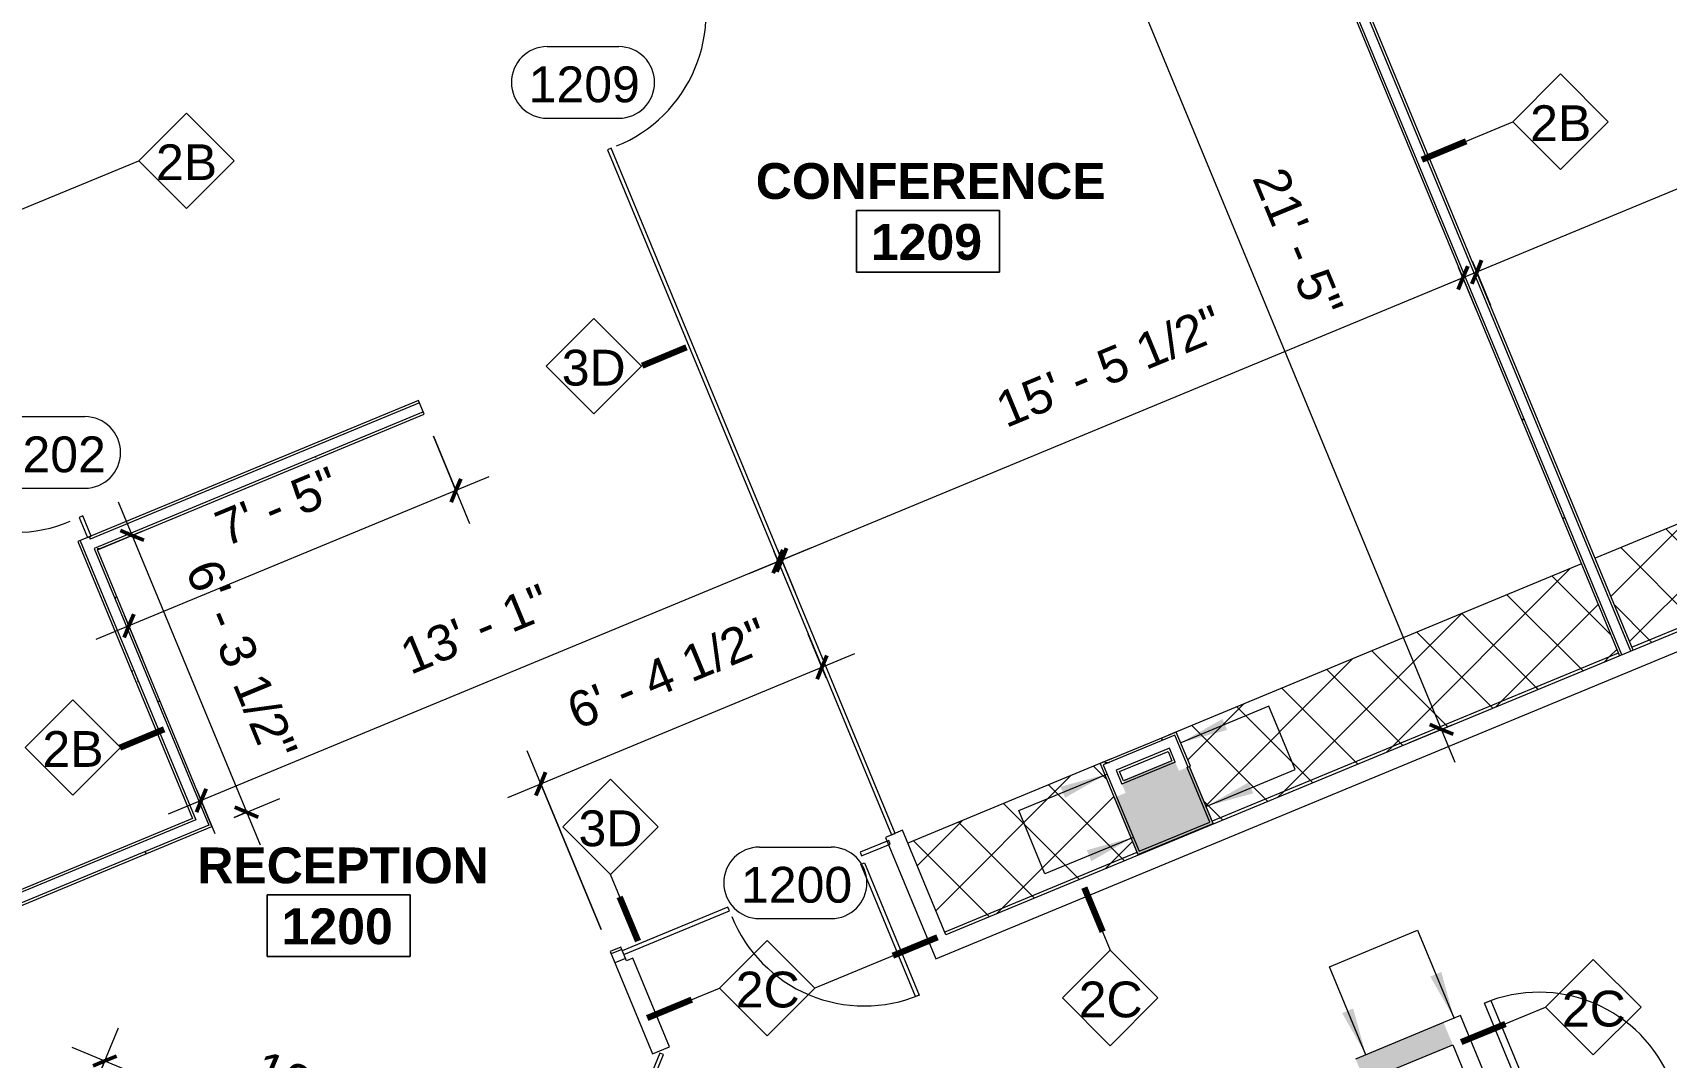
# Model space of a CAD drawing. Header units: inches. Extents: x 488 to 2071, y 800 to 2512.
# Drawn here: x 920.7 to 1331.7, y 1584.7 to 1842.4 of the extents above; entities that cross this region are included whole.
import ezdxf

# ---------------------------------------------------------------- set-up
doc = ezdxf.new("R2010")
doc.units = ezdxf.units.IN
doc.header["$MEASUREMENT"] = 0
for name, color, linetype, lineweight in [('A-ANNO-DIMS', 211, 'Continuous', 9), ('A-ANNO-DIMS-96', 211, 'Continuous', 9), ('A-ANNO-NOTE', 131, 'Continuous', 9), ('A-AREA-IDEN', 2, 'Continuous', 9), ('A-DOOR', 31, 'Continuous', 13), ('A-DOOR-FRAM', 31, 'Continuous', 20), ('A-DOOR-IDEN', 31, 'Continuous', 9), ('A-Flor-Shel-Tptn', 8, 'Continuous', 9), ('A-GLAZ-CURT', 52, 'Continuous', 9), ('A-WALL', 113, 'Continuous', 9), ('A-WALL-IDEN', 211, 'Continuous', 9), ('A-WALL-PATT', 111, 'Continuous', 13), ('I-WALL', 2, 'Continuous', 9), ('Q-CASE', 31, 'Continuous', 9), ('S-Cols-Fill', 8, 'Continuous', 9)]:
    doc.layers.add(name, color=color, linetype=linetype, lineweight=lineweight)
doc.styles.add('Swis721 Lt BT', font='swissl.ttf', dxfattribs={"height": 9})
doc.styles.add('Swis721 Lt BT_B', font='', dxfattribs={"height": 9})
doc.styles.get('Swis721 Lt BT_B').set_extended_font_data('Swis721 Lt BT', bold=True)
doc.dimstyles.new('OTJ_-_3_32__Linear__1_2__Tolerance', dxfattribs={"dimscale": 12, "dimtxt": 9.497835, "dimasz": 0.375, "dimexe": 0.75, "dimexo": 0.5, "dimgap": 0.5, "dimtad": 1, "dimdec": 1, "dimrnd": 0.5, "dimzin": 3, "dimdsep": 46, "dimlunit": 4, "dimtxsty": 'Swis721 Lt BT', "dimblk1": 'OBLIQUE', "dimblk2": 'OBLIQUE', "dimsah": 1, "dimcen": 0.09, "dimdle": 0.75, "dimazin": 0, "dimtfac": 1, "dimtdec": 4, "dimtix": 1, "dimtmove": 0, "dimatfit": 3, "dimfxl": 1, "dimtvp": 1, "dimfrac": 2, "dimtolj": 1, "dimtzin": 0, "dimarcsym": 2})
pattern_1 = [(22.5, (-1799.323, -1052.285), (-4.336186, 10.46848), []), (112.5, (-1799.323, -1052.285), (-10.46848, -4.336186), [])]
pattern_2 = [(22.5, (-1727.923, -1052.285), (-4.336186, 10.46848), []), (112.5, (-1727.923, -1052.285), (-10.46848, -4.336186), [])]
pattern_3 = [(0, (0, 0), (30.72, 7.68), [1.267, -21.773, 1.267, -21.773, -122.88]), (0, (0, 0), (30.72, 7.68), [-46.08, 1.267, -44.813, 1.267, -21.773, -53.76]), (0, (0, 0), (30.72, 7.68), [-115.2, 1.267, -14.093, 1.267, -37.133]), (120, (11.52, 3.84), (-22.011075, 22.7643), [1.267, -21.773, 1.267, -21.773, -122.88]), (120, (11.52, 3.84), (-22.011075, 22.7643), [-46.08, 1.267, -44.813, 1.267, -21.773, -53.76]), (120, (11.52, 3.84), (-22.011075, 22.7643), [-115.2, 1.267, -14.093, 1.267, -37.133]), (240, (15.36, 19.2), (-8.708925, -30.4443), [1.267, -21.773, 1.267, -21.773, -122.88]), (240, (15.36, 19.2), (-8.708925, -30.4443), [-46.08, 1.267, -44.813, 1.267, -21.773, -53.76]), (240, (15.36, 19.2), (-8.708925, -30.4443), [-115.2, 1.267, -14.093, 1.267, -37.133])]
pattern_4 = [(22.5, (-1915.509, -1052.285), (-4.336186, 10.46848), []), (112.5, (-1915.509, -1052.285), (-10.46848, -4.336186), [])]

# ---------------------------------------------------------------- blocks, each defined once
blk = doc.blocks.new('Revit Link EDITED_dwg-5488103-Level 1 CONSTRUCTION')
at = {"layer": 'S-Cols-Fill'}
blk.add_hatch(color=7, dxfattribs=at).paths.add_polyline_path([(1201.54, 1636.68), (1216, 1642.67), (1215.93, 1642.85), (1201.47, 1636.86)], flags=0)
blk = doc.blocks.new('C-Counter Top - ADJ HEIGHT-5132320-Level 1 CONSTRUCTION')
at = {"layer": 'Q-CASE'}
h = blk.add_hatch(dxfattribs=at)
h.set_pattern_fill('FP_5', color=256, style=0, pattern_type=2)
h.set_pattern_definition(pattern_1)
h.paths.add_polyline_path([(-45.4, 0.75), (65.17, 0.75), (65.17, 25), (-45.16, 24.96), (-45.16, 15.69), (-45.4, 15.69), (-45.4, 2.33)], flags=0)
h = blk.add_hatch(dxfattribs=at)
h.set_pattern_fill('FP_5', color=256, style=0, pattern_type=2)
h.set_pattern_definition(pattern_1)
h.paths.add_polyline_path([(-47.26, 0), (65.17, 0), (65.17, 0.75), (-45.4, 0.75), (-45.4, 0.19), (-47.26, 0.19)], flags=0)
for p, q in [((65.17, 25), (-47.26, 25)), ((-47.26, 0.19), (-47.26, 0)), ((65.17, 0.75), (-45.4, 0.75))]:
    blk.add_line(p, q, dxfattribs=at)
blk = doc.blocks.new('C-Counter Top - ADJ HEIGHT-5133805-Level 1 CONSTRUCTION')
at = {"layer": 'Q-CASE'}
h = blk.add_hatch(dxfattribs=at)
h.set_pattern_fill('FP_6', color=256, style=0, pattern_type=2)
h.set_pattern_definition(pattern_2)
h.paths.add_polyline_path([(-46.82, 0.75), (5.5, 0.75), (5.49, 24.96), (-46.82, 25), (-46.82, 1.81)], flags=0)
h = blk.add_hatch(dxfattribs=at)
h.set_pattern_fill('FP_6', color=256, style=0, pattern_type=2)
h.set_pattern_definition(pattern_2)
h.paths.add_polyline_path([(-46.82, 0), (8.49, 0), (8.45, 0.19), (5.5, 0.19), (5.5, 0.75), (-46.82, 0.75)], flags=0)
for p, q in [((8.49, 25), (-46.82, 25)), ((5.5, 0.75), (-46.82, 0.75)), ((8.49, 0), (8.49, 0.19))]:
    blk.add_line(p, q, dxfattribs=at)
blk = doc.blocks.new('System Panel - Glazed-5474423-Level 1 CONSTRUCTION')
at = {"layer": 'A-GLAZ-CURT', "lineweight": 13}
for p, q in [((-108.23, 1.75), (-114.27, 1.75)), ((-114.27, 1.75), (-114.27, 0.75)), ((-114.27, 0.75), (-108.23, 0.75)), ((-108.23, 0.75), (-108.23, 1.75)), ((114.27, 1.75), (-72.23, 1.75)), ((-72.23, 1.75), (-72.23, 0.75)), ((-72.23, 0.75), (114.27, 0.75)), ((114.27, 0.75), (114.27, 1.75))]:
    blk.add_line(p, q, dxfattribs=at)
blk = doc.blocks.new('Single Glass Door - Full Rail - Long Handle-5453632-Level 1 CONSTRUCTION')
at = {"layer": 'A-DOOR', "lineweight": 20}
for p, q in [((17, -2), (18, -2)), ((17, -38), (17, -2)), ((18, -2), (18, -38)), ((18, -38), (17, -38))]:
    blk.add_line(p, q, dxfattribs=at)
at = {"layer": 'A-DOOR', "lineweight": 9}
blk.add_arc((18, -2), 36, 179.5, 270, dxfattribs=at)
blk = doc.blocks.new('C-Counter Top - ADJ HEIGHT-5133987-Level 1 CONSTRUCTION')
at = {"layer": 'Q-CASE'}
h = blk.add_hatch(dxfattribs=at)
h.set_pattern_fill('FP_7', color=256, style=0, pattern_type=2)
h.set_pattern_definition(pattern_4)
h.paths.add_polyline_path([(-47.26, 0.75), (153.07, 0.75), (153.07, 25), (-47.26, 25), (-47.26, 1.51)], flags=0)
h = blk.add_hatch(dxfattribs=at)
h.set_pattern_fill('FP_7', color=256, style=0, pattern_type=2)
h.set_pattern_definition(pattern_4)
h.paths.add_polyline_path([(-47.26, 0), (153.07, 0), (153.07, 0.75), (-47.26, 0.75)], flags=0)
for p, q in [((153.07, 25), (-47.26, 25)), ((153.07, 0.75), (-47.26, 0.75))]:
    blk.add_line(p, q, dxfattribs=at)
blk = doc.blocks.new('Single Glass Door - Full Rail - Long Handle-5456980-Level 1 CONSTRUCTION')
at = {"layer": 'A-DOOR', "lineweight": 20}
for p, q in [((17, 38), (17, 2)), ((18, 38), (17, 38)), ((18, 2), (18, 38)), ((17, 2), (18, 2))]:
    blk.add_line(p, q, dxfattribs=at)
at = {"layer": 'A-DOOR', "lineweight": 9}
blk.add_arc((18, 2), 36, 90, 180.5, dxfattribs=at)
blk = doc.blocks.new('System Panel - Glazed-5474425-Level 1 CONSTRUCTION')
at = {"layer": 'A-GLAZ-CURT', "lineweight": 13}
for p, q in [((257.8, 1.75), (252.3, 1.75)), ((252.3, 1.75), (252.3, 0.75)), ((252.3, 0.75), (257.8, 0.75)), ((257.8, 0.75), (257.8, 1.75))]:
    blk.add_line(p, q, dxfattribs=at)
blk = doc.blocks.new('Single Flush - OTJ_SOLIDFLUSH_ALUM-5474487-Level 1 CONSTRUCTION')
at = {"layer": 'A-DOOR', "lineweight": 20}
for p, q in [((16.15625, -2.3125), (17.90625, -2.3125)), ((16.15625, -38.125), (16.15625, -2.3125)), ((17.90625, -2.3125), (17.90625, -38.125)), ((17.90625, -38.125), (16.15625, -38.125))]:
    blk.add_line(p, q, dxfattribs=at)
at = {"layer": 'A-DOOR', "lineweight": 9}
blk.add_arc((17.90625, -2.3125), 35.8125, 179.5, 270, dxfattribs=at)
at = {"layer": 'A-DOOR-FRAM'}
for p, q in [((-20, 3.4375), (-20, -2.3125)), ((-20, 3.4375), (-18, 3.4375)), ((-18, 3.4375), (-18, -2.3125)), ((18.000004, 3.4375), (18.000004, -2.3125)), ((18.000004, 3.4375), (20.000004, 3.4375)), ((20.000004, 3.4375), (20.000004, -2.3125)), ((-20, -2.3125), (-18, -2.3125)), ((18.000004, -2.3125), (20.000004, -2.3125))]:
    blk.add_line(p, q, dxfattribs=at)
blk = doc.blocks.new('System Panel - Glazed-5482319-Level 1 CONSTRUCTION')
at = {"layer": 'A-GLAZ-CURT', "lineweight": 13}
for p, q in [((33.23, 1.75), (-33.23, 1.75)), ((-33.23, 1.75), (-33.23, 0.75)), ((-33.23, 0.75), (33.23, 0.75)), ((33.23, 0.75), (33.23, 1.75))]:
    blk.add_line(p, q, dxfattribs=at)
blk = doc.blocks.new('System Panel - Glazed-5474412-Level 1 CONSTRUCTION')
at = {"layer": 'A-GLAZ-CURT', "lineweight": 13}
for p, q in [((-28.48, 1.75), (-36.27, 1.75)), ((-36.27, 1.75), (-36.27, 0.75)), ((-36.27, 0.75), (-28.48, 0.75)), ((-28.48, 0.75), (-28.48, 1.75)), ((36.27, 1.75), (7.52, 1.75)), ((7.52, 1.75), (7.52, 0.75)), ((7.52, 0.75), (36.27, 0.75)), ((36.27, 0.75), (36.27, 1.75))]:
    blk.add_line(p, q, dxfattribs=at)
blk = doc.blocks.new('Single Glass Door - 36_ x 84_ 2-5475219-Level 1 CONSTRUCTION')
at = {"layer": 'A-DOOR', "lineweight": 20}
for p, q in [((17, -2), (18, -2)), ((17, -38), (17, -2)), ((18, -2), (18, -38)), ((18, -38), (17, -38))]:
    blk.add_line(p, q, dxfattribs=at)
at = {"layer": 'A-DOOR', "lineweight": 9}
blk.add_arc((18, -2), 36, 179.5, 270, dxfattribs=at)
blk = doc.blocks.new('Room Tag - Room Name and Number-3379422-Level 1 CONSTRUCTION')
at = {"layer": 'A-AREA-IDEN'}
for p, q in [((-0.1881, -0.1636), (-0.1881, -0.0018)), ((-0.1881, -0.0018), (0.1869, -0.0018)), ((0.1869, -0.0018), (-0.1881, -0.0018)), ((-0.1881, -0.0018), (-0.1881, -0.1636)), ((0.1869, -0.0018), (0.1869, -0.1636)), ((0.1869, -0.1636), (0.1869, -0.0018)), ((0.1869, -0.1636), (-0.1881, -0.1636)), ((-0.1881, -0.1636), (0.1869, -0.1636))]:
    blk.add_line(p, q, dxfattribs=at)
blk = doc.blocks.new('Wall Tag - 1_4_-62626-Level 1 CONSTRUCTION')
at = {"layer": 'A-WALL-IDEN'}
for p, q in [((-0.125, 0), (0, 0.125)), ((0, 0.125), (0.125, 0)), ((-0.125, 0), (0, -0.125)), ((0, -0.125), (0.125, 0))]:
    blk.add_line(p, q, dxfattribs=at)
blk = doc.blocks.new('Door Tag - Door Tag-41184-Level 1 CONSTRUCTION')
at = {"layer": 'A-DOOR-IDEN'}
for p, q in [((-0.09375, 0.09375), (0.09375, 0.09375)), ((-0.09375, -0.09375), (0.09375, -0.09375))]:
    blk.add_line(p, q, dxfattribs=at)
for centre, start, end in [((-0.09375, 0), 90, 270), ((0.09375, 0), 270, 90)]:
    blk.add_arc(centre, 0.09375, start, end, dxfattribs=at)
blk = doc.blocks.new('Align symbol - U shaped 2016 - symbol_align 01-5458585-Level 1 CONSTRUCTION')
at = {"layer": 'A-ANNO-NOTE'}
for points in [[(-0.015625, 0.125), (0.015625, 0.125), (0, 0)], [(0.234375, 0.125), (0.265625, 0.125), (0.25, 0)]]:
    blk.add_hatch(color=256, dxfattribs=at).paths.add_polyline_path(points, flags=0)
for p, q in [((0, 0.25), (0.25, 0.25)), ((0, 0), (0, 0.25)), ((0.25, 0.25), (0.25, 0))]:
    blk.add_line(p, q, dxfattribs=at)
blk = doc.blocks.new('Align symbol - U shaped 2016 - symbol_align 01 2-5458966-Level 1 CONSTRUCTION')
at = {"layer": 'A-ANNO-NOTE'}
for points in [[(0.1641, -0.125), (0.1797, 0), (0.1953, -0.125)], [(-0.0156, -0.125), (0, 0), (0.0156, -0.125)]]:
    blk.add_hatch(color=256, dxfattribs=at).paths.add_polyline_path(points, flags=0)
for p, q in [((0, 0), (0, -0.25)), ((0.1797, -0.25), (0.1797, 0)), ((0, -0.25), (0.1797, -0.25))]:
    blk.add_line(p, q, dxfattribs=at)
blk = doc.blocks.new('Align symbol - U shaped 2016 - symbol_align 01 2-5458968-Level 1 CONSTRUCTION')
at = {"layer": 'A-ANNO-NOTE'}
for points in [[(-0.0156, 0.125), (0.0156, 0.125), (0, 0)], [(0.1641, 0.125), (0.1953, 0.125), (0.1797, 0)]]:
    blk.add_hatch(color=256, dxfattribs=at).paths.add_polyline_path(points, flags=0)
for p, q in [((0, 0.25), (0.1797, 0.25)), ((0, 0), (0, 0.25)), ((0.1797, 0.25), (0.1797, 0))]:
    blk.add_line(p, q, dxfattribs=at)
blk = doc.blocks.new('DIMBLOCK6-Level 1 CONSTRUCTION')
at = {"layer": 'A-ANNO-DIMS-96'}
for p, q in [((1120.34, 1680.18), (1115.82, 1691.1)), ((1040.21, 1650.04), (1127.57, 1686.23)), ((1119.26, 1682.79), (1120.34, 1680.18)), ((1063.69, 1616.88), (1045.08, 1661.8)), ((1048.53, 1653.49), (1063.69, 1616.88))]:
    blk.add_line(p, q, dxfattribs=at)
at = {"layer": 'A-ANNO-DIMS-96', "lineweight": 50}
for p, q in [((1119.26, 1682.79), (1120.48, 1685.73)), ((1119.26, 1682.79), (1118.04, 1679.85)), ((1048.53, 1653.49), (1049.74, 1656.43)), ((1048.53, 1653.49), (1047.31, 1650.55))]:
    blk.add_line(p, q, dxfattribs=at)
at = {"layer": 'A-ANNO-DIMS-96', "color": 0, "insert": (1054.23, 1675.35), "char_height": 9, "width": 59.1579, "attachment_point": 1, "rotation": 22.5, "line_spacing_factor": 1.005062, "style": 'Swis721 Lt BT'}
blk.add_mtext('6\' - 4 1/2"', dxfattribs=at)
blk = doc.blocks.new('_Oblique')
at = {"color": 0, "linetype": 'ByBlock', "lineweight": -2}
blk.add_line((-0.5, -0.5), (0.5, 0.5), dxfattribs=at)
blk = doc.blocks.new('DIMBLOCK7-Level 1 CONSTRUCTION')
at = {"layer": 'A-ANNO-DIMS-96'}
for p, q in [((1021.53, 1740.89), (1030.61, 1718.96)), ((1027.17, 1727.27), (1021.53, 1740.89)), ((1035.48, 1730.71), (936.61, 1689.76)), ((943.85, 1695.81), (948.37, 1684.89)), ((944.93, 1693.2), (943.85, 1695.81))]:
    blk.add_line(p, q, dxfattribs=at)
at = {"layer": 'A-ANNO-DIMS-96', "lineweight": 50}
for p, q in [((1027.17, 1727.27), (1028.39, 1730.21)), ((1027.17, 1727.27), (1025.95, 1724.33)), ((944.93, 1693.2), (943.71, 1690.26)), ((944.93, 1693.2), (946.14, 1696.14))]:
    blk.add_line(p, q, dxfattribs=at)
at = {"layer": 'A-ANNO-DIMS-96', "color": 0, "insert": (965.71, 1721.31), "char_height": 9, "width": 34.9159, "attachment_point": 1, "rotation": 22.5, "line_spacing_factor": 1.005062, "style": 'Swis721 Lt BT'}
blk.add_mtext('7\' - 5"', dxfattribs=at)
blk = doc.blocks.new('DIMBLOCK8-Level 1 CONSTRUCTION')
at = {"layer": 'A-ANNO-DIMS-96'}
for p, q in [((977.99, 1638.06), (942.27, 1724.29)), ((948.31, 1717.06), (937.4, 1712.53)), ((945.71, 1715.98), (948.31, 1717.06)), ((971.37, 1645.05), (982.86, 1649.82)), ((974.54, 1646.37), (971.37, 1645.05))]:
    blk.add_line(p, q, dxfattribs=at)
at = {"layer": 'A-ANNO-DIMS-96', "lineweight": 50}
for p, q in [((945.71, 1715.98), (942.77, 1717.2)), ((945.71, 1715.98), (948.65, 1714.76)), ((974.54, 1646.37), (971.6, 1647.59)), ((974.54, 1646.37), (977.48, 1645.15))]:
    blk.add_line(p, q, dxfattribs=at)
at = {"layer": 'A-ANNO-DIMS-96', "color": 0, "insert": (967.34, 1710.84), "char_height": 9, "width": 59.1579, "attachment_point": 1, "rotation": 292.5, "line_spacing_factor": 1.005062, "style": 'Swis721 Lt BT'}
blk.add_mtext('6\' - 3 1/2"', dxfattribs=at)
blk = doc.blocks.new('DIMBLOCK9-Level 1 CONSTRUCTION')
at = {"layer": 'A-ANNO-DIMS-96'}
for p, q in [((1116.55, 1712.85), (954.8, 1645.85)), ((1107.16, 1712.01), (1111.68, 1701.09)), ((1108.24, 1709.4), (1107.16, 1712.01)), ((962.04, 1651.89), (966.56, 1640.98)), ((963.12, 1649.29), (962.04, 1651.89))]:
    blk.add_line(p, q, dxfattribs=at)
at = {"layer": 'A-ANNO-DIMS-96', "lineweight": 50}
for p, q in [((1108.24, 1709.4), (1109.45, 1712.34)), ((1108.24, 1709.4), (1107.02, 1706.46)), ((963.12, 1649.29), (964.33, 1652.23)), ((963.12, 1649.29), (961.9, 1646.35))]:
    blk.add_line(p, q, dxfattribs=at)
at = {"layer": 'A-ANNO-DIMS-96', "color": 0, "insert": (1012.28, 1689.15), "char_height": 9, "width": 42.8759, "attachment_point": 1, "rotation": 22.5, "line_spacing_factor": 1.005062, "style": 'Swis721 Lt BT'}
blk.add_mtext('13\' - 1"', dxfattribs=at)
blk = doc.blocks.new('DIMBLOCK10-Level 1 CONSTRUCTION')
at = {"layer": 'A-ANNO-DIMS-96'}
for p, q in [((935.83, 1576.55), (942.29, 1592.15)), ((930.53, 1587.28), (1064.97, 1531.59)), ((938.84, 1583.83), (935.83, 1576.55)), ((1055.57, 1532.43), (1060.09, 1543.35)), ((1056.65, 1535.04), (1055.57, 1532.43))]:
    blk.add_line(p, q, dxfattribs=at)
at = {"layer": 'A-ANNO-DIMS-96', "lineweight": 50}
for p, q in [((938.84, 1583.83), (935.9, 1582.62)), ((938.84, 1583.83), (941.78, 1585.05)), ((1056.65, 1535.04), (1053.71, 1533.82)), ((1056.65, 1535.04), (1059.59, 1536.26))]:
    blk.add_line(p, q, dxfattribs=at)
at = {"layer": 'A-ANNO-DIMS-96', "color": 0, "insert": (978.8, 1586.78), "char_height": 9, "width": 67.118, "attachment_point": 1, "rotation": 337.5005, "line_spacing_factor": 1.005062, "style": 'Swis721 Lt BT'}
blk.add_mtext('10\' - 7 1/2"', dxfattribs=at)
blk = doc.blocks.new('DIMBLOCK12-Level 1 CONSTRUCTION')
at = {"layer": 'A-ANNO-DIMS-96'}
for p, q in [((1288.82, 1784.2), (1100.84, 1706.34)), ((1279.42, 1783.36), (1283.95, 1772.44)), ((1280.5, 1780.76), (1279.42, 1783.36)), ((1108.08, 1712.39), (1112.6, 1701.47)), ((1109.16, 1709.78), (1108.08, 1712.39))]:
    blk.add_line(p, q, dxfattribs=at)
at = {"layer": 'A-ANNO-DIMS-96', "lineweight": 50}
for p, q in [((1280.5, 1780.76), (1281.72, 1783.7)), ((1280.5, 1780.76), (1279.28, 1777.82)), ((1109.16, 1709.78), (1107.94, 1706.84)), ((1109.16, 1709.78), (1110.38, 1712.72))]:
    blk.add_line(p, q, dxfattribs=at)
at = {"layer": 'A-ANNO-DIMS-96', "color": 0, "insert": (1162.1, 1751.21), "char_height": 9, "width": 67.118, "attachment_point": 1, "rotation": 22.5, "line_spacing_factor": 1.005062, "style": 'Swis721 Lt BT'}
blk.add_mtext('15\' - 5 1/2"', dxfattribs=at)
blk = doc.blocks.new('DIMBLOCK16-Level 1 CONSTRUCTION')
at = {"layer": 'A-ANNO-DIMS-96'}
for p, q in [((1278.58, 1658.85), (1173.31, 1913)), ((1179.36, 1905.76), (1168.44, 1901.24)), ((1176.76, 1904.68), (1179.36, 1905.76)), ((1277.74, 1668.24), (1266.82, 1663.72)), ((1275.14, 1667.17), (1277.74, 1668.24))]:
    blk.add_line(p, q, dxfattribs=at)
at = {"layer": 'A-ANNO-DIMS-96', "lineweight": 50}
for p, q in [((1176.76, 1904.68), (1173.82, 1905.9)), ((1176.76, 1904.68), (1179.7, 1903.46)), ((1275.14, 1667.17), (1272.2, 1668.38)), ((1275.14, 1667.17), (1278.08, 1665.95))]:
    blk.add_line(p, q, dxfattribs=at)
at = {"layer": 'A-ANNO-DIMS-96', "color": 0, "insert": (1235.75, 1809.32), "char_height": 9, "width": 42.8759, "attachment_point": 1, "rotation": 292.5, "line_spacing_factor": 1.005062, "style": 'Swis721 Lt BT'}
blk.add_mtext('21\' - 5"', dxfattribs=at)
blk = doc.blocks.new('DIMBLOCK20-Level 1 CONSTRUCTION')
at = {"layer": 'A-ANNO-DIMS-96'}
for p, q in [((1478.4, 1862.73), (1275.65, 1778.75)), ((1469.01, 1861.89), (1473.53, 1850.97)), ((1470.09, 1859.29), (1469.01, 1861.89)), ((1282.89, 1784.8), (1287.41, 1773.88)), ((1283.97, 1782.19), (1282.89, 1784.8))]:
    blk.add_line(p, q, dxfattribs=at)
at = {"layer": 'A-ANNO-DIMS-96', "lineweight": 50}
for p, q in [((1470.09, 1859.29), (1471.31, 1862.23)), ((1470.09, 1859.29), (1468.87, 1856.35)), ((1283.97, 1782.19), (1285.18, 1785.13)), ((1283.97, 1782.19), (1282.75, 1779.25))]:
    blk.add_line(p, q, dxfattribs=at)
at = {"layer": 'A-ANNO-DIMS-96', "color": 0, "insert": (1344.3, 1826.68), "char_height": 9, "width": 67.118, "attachment_point": 1, "rotation": 22.5, "line_spacing_factor": 1.005062, "style": 'Swis721 Lt BT'}
blk.add_mtext('16\' - 9 1/2"', dxfattribs=at)

msp = doc.modelspace()

# ---------------------------------------------------------------- hatches: boundary and pattern name
at = {"layer": 'A-WALL'}
msp.add_hatch(color=250, dxfattribs=at).paths.add_polyline_path([(1199.04, 1636.53), (1216.83, 1643.9), (1211.14, 1657.63), (1209.05, 1656.77), (1208.14, 1658.97), (1194.74, 1653.42), (1195.65, 1651.22), (1193.35, 1650.27), (1198.99, 1636.67)], flags=0)
at = {"layer": 'A-WALL-PATT', "lineweight": 9}
h = msp.add_hatch(dxfattribs=at)
h.set_pattern_fill('FP_1', color=256, style=0, pattern_type=2)
h.set_pattern_definition(pattern_3)
h.paths.add_polyline_path([(1319.88, 1685.7), (1320.46, 1685.94), (1221.83, 1924.03), (1221.26, 1923.79), (1319.85, 1685.77)], flags=0)
h.paths.add_polyline_path([(1220.3, 1926.1), (1220.88, 1926.34), (1191.72, 1996.64), (1191.18, 1996.41), (1220.2, 1926.34)], flags=0)
h.paths.add_polyline_path([(1190.22, 1998.72), (1190.8, 1998.96), (1060.1, 2314.49), (1059.52, 2314.25), (1190.12, 1998.96)], flags=0)
h = msp.add_hatch(dxfattribs=at)
h.set_pattern_fill('FP_1', color=256, style=0, pattern_type=2)
h.set_pattern_definition(pattern_3)
h.paths.add_polyline_path([(1322.76, 1686.89), (1323.34, 1687.13), (1224.72, 1925.23), (1224.14, 1924.99), (1322.76, 1686.9)], flags=0)
h.paths.add_polyline_path([(1223.19, 1927.3), (1223.76, 1927.54), (1194.64, 1997.85), (1194.06, 1997.61), (1223.09, 1927.54)], flags=0)
h.paths.add_polyline_path([(1193.11, 1999.92), (1193.68, 2000.16), (1124.51, 2167.16), (1123.93, 2166.92), (1190.8, 2005.49)], flags=0)
h.paths.add_polyline_path([(1122.98, 2169.23), (1123.55, 2169.47), (1062.99, 2315.69), (1062.41, 2315.45), (1122.88, 2169.47)], flags=0)
h = msp.add_hatch(dxfattribs=at)
h.set_pattern_fill('FP_1', color=256, style=0, pattern_type=2)
h.set_pattern_definition(pattern_3)
h.paths.add_polyline_path([(936.99, 1712.37), (1019.23, 1746.43), (1018.99, 1747.01), (936.75, 1712.94)], flags=0)
h = msp.add_hatch(dxfattribs=at)
h.set_pattern_fill('FP_1', color=256, style=0, pattern_type=2)
h.set_pattern_definition(pattern_3)
h.paths.add_polyline_path([(961.16, 1644.21), (961.74, 1644.45), (932.67, 1714.63), (932.09, 1714.4), (961.06, 1644.45)], flags=0)
h = msp.add_hatch(dxfattribs=at)
h.set_pattern_fill('FP_1', color=256, style=0, pattern_type=2)
h.set_pattern_definition(pattern_3)
h.paths.add_polyline_path([(965.24, 1642.52), (965.82, 1642.76), (936.75, 1712.94), (936.17, 1712.7), (965.15, 1642.76)], flags=0)
h.paths.add_polyline_path([(935.22, 1715.01), (935.79, 1715.25), (935.55, 1715.83), (934.98, 1715.59), (935.12, 1715.25)], flags=0)
h = msp.add_hatch(dxfattribs=at)
h.set_pattern_fill('FP_1', color=256, style=0, pattern_type=2)
h.set_pattern_definition(pattern_3)
h.paths.add_polyline_path([(1190.04, 1658.26), (1208.63, 1665.96), (1208.39, 1666.53), (1189.8, 1658.83), (1189.9, 1658.59)], flags=0)
at = {"layer": 'A-WALL-PATT'}
h = msp.add_hatch(color=250, dxfattribs=at)
h.paths.add_polyline_path([(1198.7, 1635.71), (1217.64, 1643.56), (1211.71, 1657.87), (1211.14, 1657.63), (1216.83, 1643.9), (1199.04, 1636.53), (1193.34, 1650.27), (1192.78, 1650.03), (1198.49, 1636.23)], flags=0)
h.paths.add_polyline_path([(1195.32, 1653.66), (1207.56, 1658.73), (1207.32, 1659.31), (1195.08, 1654.24)], flags=0)
at = {"layer": 'A-WALL-PATT', "lineweight": 9}
h = msp.add_hatch(dxfattribs=at)
h.set_pattern_fill('FP_1', color=256, style=0, pattern_type=2)
h.set_pattern_definition(pattern_3)
h.paths.add_polyline_path([(833.82, 1591.46), (961.16, 1644.21), (960.92, 1644.79), (833.58, 1592.04)], flags=0)
h = msp.add_hatch(dxfattribs=at)
h.set_pattern_fill('FP_1', color=256, style=0, pattern_type=2)
h.set_pattern_definition(pattern_3)
h.paths.add_polyline_path([(835.02, 1588.58), (965.24, 1642.52), (965.01, 1643.1), (834.78, 1589.15)], flags=0)
msp.add_hatch(color=7, dxfattribs=at).paths.add_polyline_path([(1255.82, 1578.75), (1277.94, 1587.91), (1275.64, 1593.45), (1253.52, 1584.28), (1255.68, 1579.07)], flags=0)

# ---------------------------------------------------------------- linework, layer by layer
at = {"layer": 'A-WALL', "lineweight": 13}
for p, q in [((1320.46, 1685.94), (1221.83, 1924.03)), ((1322.76, 1686.89), (1224.14, 1924.99)), ((1147.94, 1609.47), (1528.19, 1766.98)), ((1511.89, 1765.23), (1150.44, 1615.51)), ((1018.04, 1749.32), (935.22, 1715.01)), ((1018.99, 1747.01), (936.17, 1712.7)), ((932.67, 1714.63), (961.74, 1644.45)), ((934.98, 1715.59), (935.22, 1715.01)), ((936.17, 1712.7), (965.01, 1643.1)), ((1208.05, 1665.72), (1190.04, 1658.26)), ((1211.36, 1657.73), (1208.05, 1665.72)), ((1206.7, 1662.45), (1193.3, 1656.9)), ((1208.14, 1658.97), (1206.7, 1662.45)), ((1190.04, 1658.26), (1193.34, 1650.27)), ((1193.3, 1656.9), (1194.74, 1653.42)), ((961.74, 1644.45), (833.82, 1591.46)), ((965.01, 1643.1), (834.78, 1589.15)), ((1139.55, 1641.81), (1135.28, 1640.04)), ((1135.28, 1640.04), (1147.94, 1609.47)), ((1150.44, 1615.51), (1139.55, 1641.81)), ((1068.9, 1611.87), (1066.22, 1610.76)), ((1069.85, 1609.56), (1067.18, 1608.45)), ((1067.42, 1607.87), (1076.64, 1585.61)), ((1071.69, 1609.64), (1070.09, 1608.98)), ((1080.91, 1587.38), (1071.69, 1609.64)), ((1279.91, 1595.22), (1275.64, 1593.45)), ((1293.39, 1562.69), (1279.91, 1595.22)), ((1076.64, 1585.61), (1080.91, 1587.38)), ((1277.94, 1587.91), (1289.12, 1560.92))]:
    msp.add_line(p, q, dxfattribs=at)
at = {"layer": 'A-WALL', "color": 55, "lineweight": 20}
for p, q in [((1207.32, 1659.31), (1195.08, 1654.24)), ((1217.64, 1643.56), (1211.71, 1657.87)), ((1192.78, 1650.03), (1198.7, 1635.71)), ((1198.7, 1635.71), (1217.64, 1643.56)), ((1275.64, 1593.45), (1253.52, 1584.29)), ((1255.82, 1578.75), (1277.94, 1587.91))]:
    msp.add_line(p, q, dxfattribs=at)
at = {"layer": 'A-WALL', "color": 135, "lineweight": 13}
for p, q in [((1207.56, 1658.73), (1195.32, 1653.66)), ((1208.14, 1658.97), (1207.56, 1658.73)), ((1216.83, 1643.9), (1211.14, 1657.63)), ((1195.32, 1653.66), (1194.74, 1653.42)), ((1193.35, 1650.27), (1199.04, 1636.53)), ((1199.04, 1636.53), (1216.83, 1643.9))]:
    msp.add_line(p, q, dxfattribs=at)
at = {"layer": 'A-WALL'}
for p, q in [((1211.36, 1657.73), (1211.14, 1657.63)), ((1193.35, 1650.27), (1193.34, 1650.27))]:
    msp.add_line(p, q, dxfattribs=at)
at = {"layer": 'A-WALL-IDEN'}
for p, q in [((1270.21, 1810.51), (1293.07, 1819.98)), ((902.2, 1791.45), (947.39, 1810.17)), ((1085.14, 1763.19), (1073.85, 1758.51)), ((953.7, 1667.13), (942.83, 1662.63)), ((1073.01, 1613.95), (1066.07, 1630.7)), ((1185.23, 1627.42), (1191.76, 1611.66)), ((1148.21, 1614.87), (1117.49, 1602.14)), ((1075.4, 1594.65), (1093.49, 1602.14)), ((1280.15, 1588.6), (1301.3, 1597.36))]:
    msp.add_line(p, q, dxfattribs=at)
at = {"layer": 'A-WALL-IDEN', "lineweight": 90}
for p, q in [((1270.21, 1810.51), (1281.29, 1815.1)), ((1085.14, 1763.19), (1074.06, 1758.6)), ((953.7, 1667.13), (942.61, 1662.54)), ((1185.23, 1627.42), (1189.82, 1616.34)), ((1073.01, 1613.95), (1068.42, 1625.04)), ((1148.21, 1614.87), (1137.12, 1610.27)), ((1075.4, 1594.65), (1086.49, 1599.24)), ((1280.15, 1588.6), (1291.24, 1593.19))]:
    msp.add_line(p, q, dxfattribs=at)
at = {"layer": 'I-WALL', "lineweight": 13}
for p, q in [((1323.34, 1687.13), (1224.96, 1924.65)), ((1221.5, 1923.21), (1319.88, 1685.7)), ((1017.8, 1749.9), (932.09, 1714.4)), ((1019.23, 1746.43), (1017.8, 1749.9)), ((936.99, 1712.37), (1019.23, 1746.43)), ((932.09, 1714.4), (960.92, 1644.79)), ((965.82, 1642.76), (936.99, 1712.37)), ((1208.39, 1666.53), (1189.22, 1658.59)), ((1211.94, 1657.97), (1208.39, 1666.53)), ((1194.12, 1656.56), (1206.36, 1661.63)), ((1206.36, 1661.63), (1207.32, 1659.31)), ((1189.22, 1658.59), (1192.77, 1650.03)), ((1195.08, 1654.24), (1194.12, 1656.56)), ((1211.71, 1657.87), (1211.94, 1657.97)), ((1192.77, 1650.03), (1192.78, 1650.03)), ((960.92, 1644.79), (833.58, 1592.04)), ((835.02, 1588.58), (965.82, 1642.76)), ((1068.66, 1612.44), (1065.99, 1611.34)), ((1065.99, 1611.34), (1067.42, 1607.87)), ((1070.09, 1608.98), (1068.66, 1612.44))]:
    msp.add_line(p, q, dxfattribs=at)
at = {"layer": 'I-WALL'}
for p, q in [((1211.14, 1657.63), (1211.36, 1657.73)), ((1193.34, 1650.27), (1193.35, 1650.27))]:
    msp.add_line(p, q, dxfattribs=at)

# ---------------------------------------------------------------- block references
at = {"layer": 'A-ANNO-NOTE'}
for name, p, xscale, yscale, zscale, rotation in [('Align symbol - U shaped 2016 - symbol_align 01 2-5458966-Level 1 CONSTRUCTION', (1216.11, 1647.9), 95.99999999999999, 95.99999999999999, 95.99999999999999, 112.4999999999998), ('Align symbol - U shaped 2016 - symbol_align 01 2-5458968-Level 1 CONSTRUCTION', (1197.53, 1640.03), 95.99999999999999, 95.99999999999999, 95.99999999999999, 112.4999999999994), ('Align symbol - U shaped 2016 - symbol_align 01-5458585-Level 1 CONSTRUCTION', (1256.1, 1585.34), 96, 96, 96, 22.49999999999979)]:
    msp.add_blockref(name, p, dxfattribs=dict(at, xscale=xscale, yscale=yscale, zscale=zscale, rotation=rotation))
at = {"layer": 'A-AREA-IDEN', "xscale": 95.99999999999994, "yscale": 95.99999999999994, "zscale": 95.99999999999994}
for p in [(1145.98, 1797.85), (997.74, 1625.78)]:
    msp.add_blockref('Room Tag - Room Name and Number-3379422-Level 1 CONSTRUCTION', p, dxfattribs=at)
at = {"layer": 'A-DOOR'}
for name, p, rotation in [('Single Glass Door - Full Rail - Long Handle-5453632-Level 1 CONSTRUCTION', (1059.15, 1829.86), 112.4999999999981), ('Single Glass Door - Full Rail - Long Handle-5456980-Level 1 CONSTRUCTION', (924.83, 1736.82), 112.4999999999983), ('Single Glass Door - 36_ x 84_ 2-5475219-Level 1 CONSTRUCTION', (1112.57, 1628.6), 22.49999999999957), ('Single Flush - OTJ_SOLIDFLUSH_ALUM-5474487-Level 1 CONSTRUCTION', (1317.08, 1570), 202.4999999999996)]:
    msp.add_blockref(name, p, dxfattribs=dict(at, rotation=rotation))
at = {"layer": 'A-DOOR-IDEN', "xscale": 95.99999999999994, "yscale": 95.99999999999994, "zscale": 95.99999999999994}
for p in [(1059.15, 1829.86), (924.83, 1736.82), (1112.57, 1628.6)]:
    msp.add_blockref('Door Tag - Door Tag-41184-Level 1 CONSTRUCTION', p, dxfattribs=at)
at = {"layer": 'A-Flor-Shel-Tptn', "color": 7}
msp.add_blockref('Revit Link EDITED_dwg-5488103-Level 1 CONSTRUCTION', (0, 0), dxfattribs=at)
at = {"layer": 'A-GLAZ-CURT'}
for name, p, rotation in [('System Panel - Glazed-5474425-Level 1 CONSTRUCTION', (835.17, 1953.29), 292.4999999999995), ('System Panel - Glazed-5474423-Level 1 CONSTRUCTION', (1092.3, 1745.92), 292.4999999999995), ('System Panel - Glazed-5474412-Level 1 CONSTRUCTION', (1102.27, 1626.07), 202.4999999999994), ('System Panel - Glazed-5482319-Level 1 CONSTRUCTION', (1065.08, 1555.39), 247.5004790076931)]:
    msp.add_blockref(name, p, dxfattribs=dict(at, rotation=rotation))
at = {"layer": 'A-WALL-IDEN', "xscale": 95.99999999999994, "yscale": 95.99999999999994, "zscale": 95.99999999999994}
for p in [(1305.07, 1819.98), (959.39, 1810.17), (1061.85, 1758.51), (930.83, 1662.63), (1066.07, 1642.7), (1105.49, 1602.14), (1105.49, 1602.14), (1191.76, 1599.66), (1313.3, 1597.36)]:
    msp.add_blockref('Wall Tag - 1_4_-62626-Level 1 CONSTRUCTION', p, dxfattribs=at)
at = {"layer": 'Q-CASE', "rotation": 22.49999999999979}
for name, p in [('C-Counter Top - ADJ HEIGHT-5133987-Level 1 CONSTRUCTION', (1367.01, 1705.22)), ('C-Counter Top - ADJ HEIGHT-5132320-Level 1 CONSTRUCTION', (1259.67, 1660.76)), ('C-Counter Top - ADJ HEIGHT-5133805-Level 1 CONSTRUCTION', (1193.7, 1633.43))]:
    msp.add_blockref(name, p, dxfattribs=at)

# ---------------------------------------------------------------- texts
at = {"layer": 'A-AREA-IDEN', "char_height": 9, "attachment_point": 1, "style": 'Swis721 Lt BT_B'}
for s, insert, width in [('CONFERENCE', (1102.62, 1809.57), 104.838), ('1209', (1131.57, 1794.25), 33.936), ('RECEPTION', (962.13, 1637.49), 86.052), ('1200', (983.33, 1622.18), 33.936)]:
    msp.add_mtext(s, dxfattribs=dict(at, insert=insert, width=width))
at = {"layer": 'A-DOOR-IDEN', "char_height": 9, "width": 32.724, "attachment_point": 1, "style": 'Swis721 Lt BT'}
for s, insert in [('1209', (1045.49, 1833.88)), ('1202', (911.16, 1740.84)), ('1200', (1098.9, 1632.62))]:
    msp.add_mtext(s, dxfattribs=dict(at, insert=insert))
at = {"layer": 'A-WALL-IDEN', "char_height": 9, "attachment_point": 1, "style": 'Swis721 Lt BT'}
for s, insert, width in [('2B', (1297.41, 1824.11), 18.18), ('2B', (951.73, 1814.29), 18.18), ('3D', (1053.81, 1762.64), 19.089), ('2B', (923.17, 1666.76), 18.18), ('3D', (1058.03, 1646.82), 19.089), ('2C', (1097.58, 1606.27), 18.786), ('2C', (1097.58, 1606.27), 18.786), ('2C', (1183.85, 1603.78), 18.786), ('2C', (1305.4, 1601.48), 18.786)]:
    msp.add_mtext(s, dxfattribs=dict(at, insert=insert, width=width))

# ---------------------------------------------------------------- dimensions: what is measured, and where the dimension line sits
at = {"layer": 'A-ANNO-DIMS'}
for base, p1, p2, angle, override, picture, middle in [((1176.76, 1904.68), (1272.2, 1665.95), (1173.82, 1903.46), 292.5, {"dimpost": '<>', "dimfxl": 257.086093}, 'DIMBLOCK16-Level 1 CONSTRUCTION', (1235.76, 1789.99)), ((1283.97, 1782.19), (1471.31, 1856.35), (1285.18, 1779.25), 22.5, {"dimpost": '<>', "dimfxl": 201.456046}, 'DIMBLOCK20-Level 1 CONSTRUCTION', (1372.76, 1831.03)), ((1109.16, 1709.78), (1281.72, 1777.82), (1110.38, 1706.84), 22.5, {"dimpost": '<>', "dimfxl": 185.460399}, 'DIMBLOCK12-Level 1 CONSTRUCTION', (1190.57, 1755.56)), ((944.93, 1693.2), (1019.23, 1746.43), (946.14, 1690.26), 22.5, {"dimpost": '<>', "dimfxl": 92.177724}, 'DIMBLOCK7-Level 1 CONSTRUCTION', (981.98, 1720.05)), ((945.71, 1715.98), (965.82, 1642.76), (942.77, 1714.76), 292.5, {"dimpost": '<>', "dimfxl": 75.601594}, 'DIMBLOCK8-Level 1 CONSTRUCTION', (970.42, 1685.44)), ((963.12, 1649.29), (1109.45, 1706.46), (964.33, 1646.35), 22.5, {"dimpost": '<>', "dimfxl": 157.076235}, 'DIMBLOCK9-Level 1 CONSTRUCTION', (1031.61, 1689.16)), ((1119.26, 1682.79), (1065.99, 1611.34), (1118.04, 1685.73), 22.5, {"dimpost": '<>', "dimfxl": 90.795772}, 'DIMBLOCK6-Level 1 CONSTRUCTION', (1079.63, 1678.43)), ((1056.65, 1535.04), (933.53, 1571.01), (1057.87, 1537.98), 337.5005, {"dimpost": '<>', "dimfxl": 128.64842}, 'DIMBLOCK10-Level 1 CONSTRUCTION', (1002.01, 1569.73))]:
    dim = msp.add_linear_dim(base=base, p1=p1, p2=p2, angle=angle, dimstyle='OTJ_-_3_32__Linear__1_2__Tolerance', override=override, dxfattribs=at)
    dim.commit()
    dim.dimension.update_dxf_attribs({"geometry": picture, "text_midpoint": middle})

doc.saveas('drawing.dxf')
